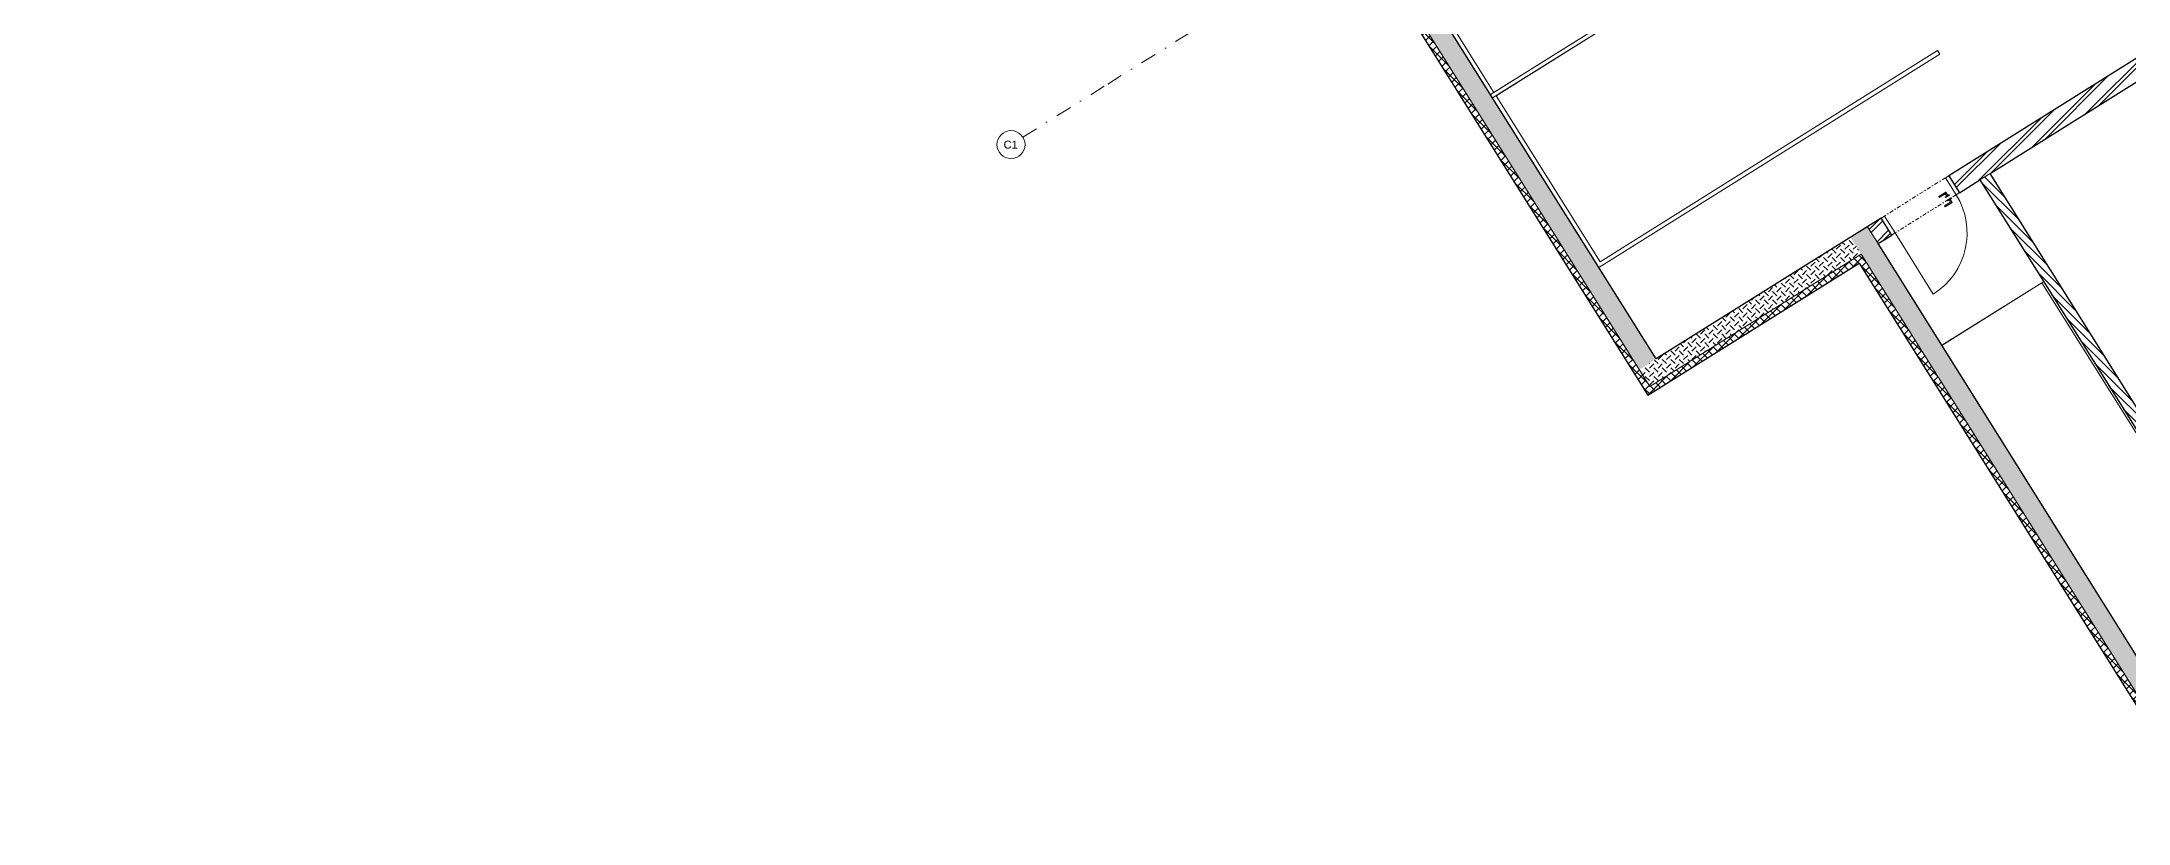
# Model space of a CAD drawing. Header units: millimetres. Extents: x -257414 to 61410, y -2356 to 77022.
# Drawn here: x -134654 to -108583, y 7907 to 17677 of the extents above; entities that cross this region are included whole.
import ezdxf

# ---------------------------------------------------------------- set-up
doc = ezdxf.new("R2010")
doc.units = ezdxf.units.MM
doc.linetypes.add('HA_DashDot_10mm-S3mm', pattern=[500, 200, -150, 0, -150])
doc.linetypes.add('HA_DashDot_2_2mm-S0_6mm', pattern=[110, 50, -30, 0, -30])
for name, color, linetype, lineweight in [('-UNDERLAY_A-DOOR-____-OTLN', 9, 'Continuous', 9), ('-UNDERLAY_A-DOOR-FRAM-MCUT', 9, 'Continuous', 9), ('-UNDERLAY_A-FLOR-____-OTLN', 9, 'Continuous', 9), ('-UNDERLAY_A-FLOR-HRAL-OTLN', 9, 'Continuous', 9), ('-UNDERLAY_A-FLOR-LEVL-OTLN', 9, 'Continuous', 9), ('-UNDERLAY_A-WALL-____-MCUT', 9, 'Continuous', 9), ('-UNDERLAY_A-WALL-____-PATT', 9, 'Continuous', 25), ('-UNDERLAY_C-PRKG-____-OTLN', 9, 'Continuous', 9), ('-UNDERLAY_I-WALL-____-MCUT', 9, 'Continuous', 25), ('-UNDERLAY_S-GRID-____-IDEN', 9, 'Continuous', 9), ('-UNDERLAY_S-GRID-____-OTLN', 9, 'Continuous', 5), ('A-DOOR-____-MCUT', 9, 'HA_DashDot_2_2mm-S0_6mm', 9), ('A-DOOR-____-OTLN', 9, 'Continuous', 9), ('C-PRKG-____-OTLN', 9, 'Continuous', 5)]:
    doc.layers.add(name, color=color, linetype=linetype, lineweight=lineweight)
doc.styles.add('Arial_1', font='arial.ttf', dxfattribs={"height": 100})
pattern_1 = [(45, (39655.53, 4369.22), (0, 106.06602), [75, -75]), (135, (39655.53, 4425.29), (-106.06602, 7e-15), [75, -75])]
pattern_2 = [(45, (39655.53, 4369.22), (-53.03301, 53.03301), []), (135, (39655.53, 4369.22), (-53.03301, -53.03301), [])]

# ---------------------------------------------------------------- blocks, each defined once
blk = doc.blocks.new('HA_PA_Perpendicular_SingleStall - Generic-V9-1PP')
at = {"layer": 'C-PRKG-____-OTLN'}
for p, q in [((-25, 25), (-25, -5000)), ((2525, 25), (2525, -4485)), ((25, -25), (2475, -25)), ((25, -5000), (25, -25)), ((2475, -25), (2475, -5000)), ((-25, -5000), (25, -5000)), ((2525, -5000), (2475, -5000))]:
    blk.add_line(p, q, dxfattribs=at)
blk = doc.blocks.new('HA_PA_Perpendicular_SingleStall - Generic-1370711-1PP')
at = {"layer": 'C-PRKG-____-OTLN'}
for p, q in [((-25, 25), (-25, -5000)), ((2525, 25), (2525, -5000)), ((25, -25), (2475, -25)), ((25, -5000), (25, -25)), ((2475, -25), (2475, -5000)), ((-25, -5000), (25, -5000)), ((2525, -5000), (2475, -5000))]:
    blk.add_line(p, q, dxfattribs=at)
blk = doc.blocks.new('Top Rail Type - Top Rail_Internal_-1379969-1PP')
at = {"layer": '-UNDERLAY_A-FLOR-HRAL-OTLN'}
for p, q in [((-8677, 12305), (-8656, 12318)), ((-5704, 7559), (-8677, 12305)), ((-5683, 7572), (-5704, 7559))]:
    blk.add_line(p, q, dxfattribs=at)
blk = doc.blocks.new('Top Rail Type - Top Rail_Internal_-V12-1PP')
at = {"layer": '-UNDERLAY_A-FLOR-HRAL-OTLN'}
for p, q in [((-8677, 12305), (-8656, 12318)), ((-5704, 7559), (-8677, 12305)), ((-5704, 7559), (-5683, 7572))]:
    blk.add_line(p, q, dxfattribs=at)
blk = doc.blocks.new('HA_DR_Single_Swing_Solid - In_900x1970_SKLEP-1383483-1PP')
at = {"layer": '-UNDERLAY_A-DOOR-FRAM-MCUT'}
for p, q in [((-500, -125), (-500, 125)), ((-500, 125), (-450, 125)), ((-450, 125), (-450, -125)), ((450, 125), (500, 125)), ((450, -125), (450, 125)), ((500, 125), (500, -125)), ((-450, -125), (-500, -125)), ((500, -125), (450, -125))]:
    blk.add_line(p, q, dxfattribs=at)
at = {"layer": 'A-DOOR-____-MCUT'}
for p, q in [((-450, 125), (450, 125)), ((-450, -125), (450, -125))]:
    blk.add_line(p, q, dxfattribs=at)
at = {"layer": 'A-DOOR-____-OTLN', "lineweight": 5}
blk.add_line((450, 1025), (450, 125), dxfattribs=at)
at = {"layer": 'A-DOOR-____-OTLN'}
for p, q in [((-380, 133), (-320, 133)), ((-380, 133), (-380, 125)), ((-320, 125), (-380, 125)), ((-380, 85), (-320, 85)), ((-380, 85), (-380, 77)), ((-320, 77), (-380, 77)), ((-358, 182), (-358, 133)), ((-255, 182), (-358, 182)), ((-358, 77), (-358, 27)), ((-358, 27), (-255, 27)), ((-343, 133), (-343, 167)), ((-343, 167), (-255, 167)), ((-343, 42), (-343, 77)), ((-255, 42), (-343, 42)), ((-320, 125), (-320, 133)), ((-320, 77), (-320, 85)), ((-255, 182), (-255, 167)), ((-255, 42), (-255, 27))]:
    blk.add_line(p, q, dxfattribs=at)
at = {"layer": 'A-DOOR-____-OTLN', "lineweight": 5}
blk.add_arc((450, 125), 900, 90, 180, dxfattribs=at)
at = {"layer": 'A-DOOR-____-OTLN'}
for points in [[(-343, 167), (-343, 167), (-343, 168), (-343, 168), (-343, 168), (-344, 169), (-344, 169), (-345, 170), (-345, 170), (-346, 171), (-347, 172), (-347, 172), (-348, 173), (-348, 173), (-349, 174), (-349, 174), (-350, 175), (-350, 175), (-350, 175), (-351, 176), (-351, 176), (-352, 177), (-352, 177), (-353, 178), (-353, 178), (-354, 179), (-354, 179), (-355, 180), (-355, 180), (-356, 181), (-356, 181), (-357, 182), (-357, 182), (-357, 182), (-358, 182), (-358, 182)], [(-358, 27), (-358, 27), (-357, 28), (-357, 28), (-357, 28), (-356, 29), (-356, 29), (-355, 30), (-355, 30), (-354, 31), (-353, 32), (-353, 32), (-352, 33), (-352, 33), (-351, 34), (-351, 34), (-350, 35), (-350, 35), (-350, 35), (-349, 36), (-349, 36), (-348, 37), (-348, 37), (-347, 38), (-347, 38), (-346, 39), (-346, 39), (-345, 40), (-345, 40), (-344, 41), (-344, 41), (-343, 42), (-343, 42), (-343, 42), (-343, 42), (-343, 42)]]:
    blk.add_open_spline(points, degree=3, knots=[0, 0, 0, 0, 0.083333, 0.125, 0.166667, 0.208333, 0.229167, 0.25, 0.291667, 0.333333, 0.354167, 0.375, 0.395833, 0.416667, 0.4375, 0.458333, 0.479167, 0.5, 0.520833, 0.541667, 0.5625, 0.583333, 0.604167, 0.625, 0.645833, 0.666667, 0.6875, 0.708333, 0.75, 0.770833, 0.791667, 0.833333, 0.875, 0.916667, 1, 1, 1, 1], dxfattribs=at)
blk = doc.blocks.new('Grid - Radius 3_5mm-353793-1PP')
at = {"layer": '-UNDERLAY_S-GRID-____-IDEN'}
blk.add_circle((0, 0), 3.5, dxfattribs=at)
blk = doc.blocks.new('A$C4e1402a9')
at = {"layer": '-UNDERLAY_A-WALL-____-PATT', "lineweight": 5}
h = blk.add_hatch(dxfattribs=at)
h.set_pattern_fill('FP_15', color=256, style=0, pattern_type=2)
h.set_pattern_definition(pattern_2)
h.paths.add_polyline_path([(26013, 15334), (26081, 15376), (-1859, 59983), (-1927, 59941), (25330, 16424)])
h = blk.add_hatch(dxfattribs=at)
h.set_pattern_fill('FP_2', color=256, style=0, pattern_type=2)
h.set_pattern_definition(pattern_1)
h.paths.add_polyline_path([(25948, 15588), (26160, 15721), (17712, 29208), (17500, 29076), (25424, 16424)])
h = blk.add_hatch(dxfattribs=at)
h.set_pattern_fill('FP_1', color=256, style=0, pattern_type=2)
h.set_pattern_definition([(45, (39655.53, 4369.22), (-125.7236, 125.7236), []), (45, (39655.53, 4559.72), (-125.7236, 125.7236), [])])
h.paths.add_polyline_path([(28932, 17162), (29102, 17269), (28969, 17480), (28800, 17374), (28898, 17218)])
h.paths.add_polyline_path([(29949, 17799), (40717, 24543), (40584, 24755), (29817, 18011), (29920, 17845)])
h = blk.add_hatch(dxfattribs=at)
h.set_pattern_fill('FP_3', color=256, style=0, pattern_type=2)
h.set_pattern_definition([(135, (39655.53, 4369.22), (-53.033, -53.033), [])])
h.paths.add_polyline_path([(33973, 11941), (34132, 11970), (30331, 18038), (30204, 17959), (31099, 16529)])
h = blk.add_hatch(dxfattribs=at)
h.set_pattern_fill('FP_2', color=256, style=0, pattern_type=2)
h.set_pattern_definition(pattern_1)
h.paths.add_polyline_path([(26081, 15376), (28720, 17030), (28588, 17242), (25948, 15588)])
h = blk.add_hatch(dxfattribs=at)
h.set_pattern_fill('FP_2', color=256, style=0, pattern_type=2)
h.set_pattern_definition(pattern_1)
h.paths.add_polyline_path([(32978, 10233), (33242, 10281), (28800, 17374), (28588, 17242), (31949, 11875)])
h = blk.add_hatch(dxfattribs=at)
h.set_pattern_fill('FP_15', color=256, style=0, pattern_type=2)
h.set_pattern_definition(pattern_2)
h.paths.add_polyline_path([(26055, 15266), (28695, 16919), (28653, 16987), (26013, 15334)])
h = blk.add_hatch(dxfattribs=at)
h.set_pattern_fill('FP_15', color=256, style=0, pattern_type=2)
h.set_pattern_definition(pattern_2)
h.paths.add_polyline_path([(33036, 9989), (33121, 10005), (28720, 17030), (28653, 16987), (31855, 11875)])
at = {"layer": '-UNDERLAY_A-FLOR-____-OTLN'}
for p, q in [((28720, 17030), (28653, 16987)), ((33121, 10005), (28720, 17030)), ((29729, 15890), (30979, 16673))]:
    blk.add_line(p, q, dxfattribs=at)
at = {"layer": '-UNDERLAY_A-FLOR-LEVL-OTLN'}
blk.add_line((30979, 16674), (29729, 15891), dxfattribs=at)
at = {"layer": '-UNDERLAY_A-WALL-____-MCUT', "lineweight": 25}
for p, q in [((-1927, 59941), (26055, 15266)), ((26055, 15266), (28695, 16919)), ((28695, 16919), (33082, 9916))]:
    blk.add_line(p, q, dxfattribs=at)
at = {"layer": '-UNDERLAY_A-WALL-____-MCUT'}
for p, q in [((-1817, 59915), (26081, 15376)), ((30331, 18038), (30204, 17959)), ((28800, 17374), (28932, 17162)), ((28653, 16987), (26081, 15376))]:
    blk.add_line(p, q, dxfattribs=at)
at = {"layer": '-UNDERLAY_I-WALL-____-MCUT'}
for p, q in [((26160, 15721), (17844, 28996)), ((40796, 24888), (29817, 18011)), ((30331, 18038), (40717, 24543)), ((29817, 18011), (29949, 17799)), ((34046, 12107), (30331, 18038)), ((29949, 17799), (30204, 17959)), ((30204, 17959), (33973, 11941)), ((28969, 17480), (26160, 15721)), ((29102, 17269), (28969, 17480)), ((28932, 17162), (29102, 17269)), ((33242, 10281), (28932, 17162))]:
    blk.add_line(p, q, dxfattribs=at)
at = {"layer": '-UNDERLAY_S-GRID-____-OTLN', "linetype": 'HA_DashDot_10mm-S3mm', "lineweight": 9}
for p, q in [((19306, 19156), (39272, 31663)), ((18246, 18493), (19306, 19156))]:
    blk.add_line(p, q, dxfattribs=at)
at = {"layer": '-UNDERLAY_A-DOOR-____-OTLN', "rotation": 212.0612494774559}
blk.add_blockref('HA_DR_Single_Swing_Solid - In_900x1970_SKLEP-1383483-1PP', (29459, 17640), dxfattribs=at)
at = {"layer": '-UNDERLAY_A-FLOR-HRAL-OTLN'}
for name in ['Top Rail Type - Top Rail_Internal_-1379969-1PP', 'Top Rail Type - Top Rail_Internal_-V12-1PP']:
    blk.add_blockref(name, (39656, 4369), dxfattribs=at)
at = {"layer": '-UNDERLAY_C-PRKG-____-OTLN', "rotation": 122.0612494774558}
for name, p in [('HA_PA_Perpendicular_SingleStall - Generic-V9-1PP', (24124, 19018)), ('HA_PA_Perpendicular_SingleStall - Generic-1370711-1PP', (25451, 16899))]:
    blk.add_blockref(name, p, dxfattribs=at)
at = {"layer": '-UNDERLAY_S-GRID-____-IDEN', "xscale": 49.99999999999997, "yscale": 49.99999999999997, "zscale": 49.99999999999997, "rotation": 302.0612494774553}
blk.add_blockref('Grid - Radius 3_5mm-353793-1PP', (18098, 18400), dxfattribs=at)
at = {"layer": '-UNDERLAY_S-GRID-____-IDEN', "lineweight": 5, "insert": (18005, 18450), "char_height": 100, "width": 220.46, "attachment_point": 1, "style": 'Arial_1'}
blk.add_mtext('C1', dxfattribs=at)

msp = doc.modelspace()

# ---------------------------------------------------------------- block references
at = {"color": 252}
msp.add_blockref('A$C4e1402a9', (-140641, -2009), dxfattribs=at)

doc.saveas('drawing.dxf')
